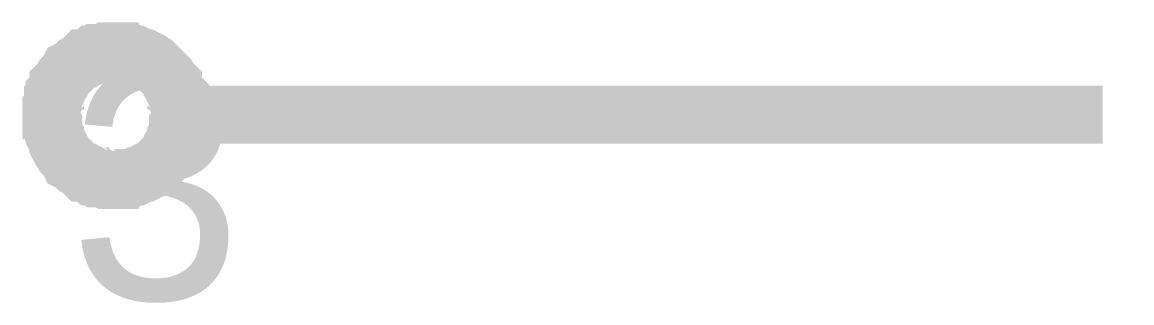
# Model space of a CAD drawing. Header units: inches. Extents: x 0 to 15, y 0 to 9.5.
# Drawn here: x 10.0805 to 10.3052, y 1.7619 to 1.8187 of the extents above; entities that cross this region are included whole.
import ezdxf

# ---------------------------------------------------------------- set-up
doc = ezdxf.new("R2010")
doc.units = ezdxf.units.IN
doc.header["$MEASUREMENT"] = 0
doc.layers.add('Sheet', color=255, linetype='Continuous')

msp = doc.modelspace()

# ---------------------------------------------------------------- linework, layer by layer
at = {"layer": 'Sheet'}
for points in [[(10.08638, 1.79998, 0.0118, 0.0118, 0), (10.08638, 1.80071, 0.0118, 0.0118, 0), (10.08638, 1.80145, 0.0118, 0.0118, 0), (10.08638, 1.80181, 0.0118, 0.0118, 0), (10.08675, 1.80255, 0.0118, 0.0118, 0), (10.08675, 1.80328, 0.0118, 0.0118, 0), (10.08712, 1.80365, 0.0118, 0.0118, 0), (10.08712, 1.80438, 0.0118, 0.0118, 0), (10.08749, 1.80475, 0.0118, 0.0118, 0), (10.08785, 1.80548, 0.0118, 0.0118, 0), (10.08785, 1.80622, 0.0118, 0.0118, 0), (10.08822, 1.80659, 0.0118, 0.0118, 0), (10.08859, 1.80695, 0.0118, 0.0118, 0), (10.08895, 1.80769, 0.0118, 0.0118, 0), (10.08932, 1.80806, 0.0118, 0.0118, 0), (10.08969, 1.80842, 0.0118, 0.0118, 0), (10.09005, 1.80916, 0.0118, 0.0118, 0), (10.09079, 1.80952, 0.0118, 0.0118, 0), (10.09116, 1.80989, 0.0118, 0.0118, 0), (10.09152, 1.81026, 0.0118, 0.0118, 0), (10.09226, 1.81063, 0.0118, 0.0118, 0), (10.09262, 1.81099, 0.0118, 0.0118, 0), (10.09299, 1.81136, 0.0118, 0.0118, 0), (10.09373, 1.81136, 0.0118, 0.0118, 0), (10.09446, 1.81173, 0.0118, 0.0118, 0), (10.09483, 1.81209, 0.0118, 0.0118, 0), (10.09556, 1.81209, 0.0118, 0.0118, 0), (10.09593, 1.81246, 0.0118, 0.0118, 0), (10.09666, 1.81246, 0.0118, 0.0118, 0), (10.0974, 1.81283, 0.0118, 0.0118, 0), (10.09776, 1.81283, 0.0118, 0.0118, 0), (10.0985, 1.81283, 0.0118, 0.0118, 0), (10.09923, 1.81283, 0.0118, 0.0118, 0)], [(10.09923, 1.81283, 0.0118, 0.0118, 0), (10.0985, 1.81283, 0.0118, 0.0118, 0), (10.09776, 1.81283, 0.0118, 0.0118, 0), (10.0974, 1.81283, 0.0118, 0.0118, 0), (10.09666, 1.81246, 0.0118, 0.0118, 0), (10.09593, 1.81246, 0.0118, 0.0118, 0), (10.09556, 1.81209, 0.0118, 0.0118, 0), (10.09483, 1.81209, 0.0118, 0.0118, 0), (10.09446, 1.81173, 0.0118, 0.0118, 0), (10.09373, 1.81136, 0.0118, 0.0118, 0), (10.09299, 1.81136, 0.0118, 0.0118, 0), (10.09262, 1.81099, 0.0118, 0.0118, 0), (10.09226, 1.81063, 0.0118, 0.0118, 0), (10.09152, 1.81026, 0.0118, 0.0118, 0), (10.09116, 1.80989, 0.0118, 0.0118, 0), (10.09079, 1.80952, 0.0118, 0.0118, 0), (10.09005, 1.80916, 0.0118, 0.0118, 0), (10.08969, 1.80842, 0.0118, 0.0118, 0), (10.08932, 1.80806, 0.0118, 0.0118, 0), (10.08895, 1.80769, 0.0118, 0.0118, 0), (10.08859, 1.80695, 0.0118, 0.0118, 0), (10.08822, 1.80659, 0.0118, 0.0118, 0), (10.08785, 1.80622, 0.0118, 0.0118, 0), (10.08785, 1.80548, 0.0118, 0.0118, 0), (10.08749, 1.80475, 0.0118, 0.0118, 0), (10.08712, 1.80438, 0.0118, 0.0118, 0), (10.08712, 1.80365, 0.0118, 0.0118, 0), (10.08675, 1.80328, 0.0118, 0.0118, 0), (10.08675, 1.80255, 0.0118, 0.0118, 0), (10.08638, 1.80181, 0.0118, 0.0118, 0), (10.08638, 1.80145, 0.0118, 0.0118, 0), (10.08638, 1.80071, 0.0118, 0.0118, 0), (10.08638, 1.79998, 0.0118, 0.0118, 0)], [(10.09923, 1.81283, 0.0118, 0.0118, 0), (10.09997, 1.81283, 0.0118, 0.0118, 0), (10.1007, 1.81283, 0.0118, 0.0118, 0), (10.10143, 1.81283, 0.0118, 0.0118, 0), (10.1018, 1.81246, 0.0118, 0.0118, 0), (10.10254, 1.81246, 0.0118, 0.0118, 0), (10.10327, 1.81209, 0.0118, 0.0118, 0), (10.10364, 1.81209, 0.0118, 0.0118, 0), (10.10437, 1.81173, 0.0118, 0.0118, 0), (10.1051, 1.81136, 0.0118, 0.0118, 0), (10.10547, 1.81136, 0.0118, 0.0118, 0), (10.10621, 1.81099, 0.0118, 0.0118, 0), (10.10657, 1.81063, 0.0118, 0.0118, 0), (10.10731, 1.81026, 0.0118, 0.0118, 0), (10.10767, 1.80989, 0.0118, 0.0118, 0), (10.10804, 1.80952, 0.0118, 0.0118, 0), (10.10841, 1.80916, 0.0118, 0.0118, 0), (10.10914, 1.80842, 0.0118, 0.0118, 0), (10.10951, 1.80806, 0.0118, 0.0118, 0), (10.10988, 1.80769, 0.0118, 0.0118, 0), (10.11024, 1.80695, 0.0118, 0.0118, 0), (10.11061, 1.80659, 0.0118, 0.0118, 0), (10.11098, 1.80622, 0.0118, 0.0118, 0), (10.11098, 1.80548, 0.0118, 0.0118, 0), (10.11134, 1.80475, 0.0118, 0.0118, 0), (10.11171, 1.80438, 0.0118, 0.0118, 0), (10.11171, 1.80365, 0.0118, 0.0118, 0), (10.11208, 1.80328, 0.0118, 0.0118, 0), (10.11208, 1.80255, 0.0118, 0.0118, 0), (10.11245, 1.80181, 0.0118, 0.0118, 0), (10.11245, 1.80145, 0.0118, 0.0118, 0), (10.11245, 1.80071, 0.0118, 0.0118, 0), (10.11245, 1.79998, 0.0118, 0.0118, 0)], [(10.11245, 1.79998, 0.0118, 0.0118, 0), (10.11245, 1.80071, 0.0118, 0.0118, 0), (10.11245, 1.80145, 0.0118, 0.0118, 0), (10.11245, 1.80181, 0.0118, 0.0118, 0), (10.11208, 1.80255, 0.0118, 0.0118, 0), (10.11208, 1.80328, 0.0118, 0.0118, 0), (10.11171, 1.80365, 0.0118, 0.0118, 0), (10.11171, 1.80438, 0.0118, 0.0118, 0), (10.11134, 1.80475, 0.0118, 0.0118, 0), (10.11098, 1.80548, 0.0118, 0.0118, 0), (10.11098, 1.80622, 0.0118, 0.0118, 0), (10.11061, 1.80659, 0.0118, 0.0118, 0), (10.11024, 1.80695, 0.0118, 0.0118, 0), (10.10988, 1.80769, 0.0118, 0.0118, 0), (10.10951, 1.80806, 0.0118, 0.0118, 0), (10.10914, 1.80842, 0.0118, 0.0118, 0), (10.10841, 1.80916, 0.0118, 0.0118, 0), (10.10804, 1.80952, 0.0118, 0.0118, 0), (10.10767, 1.80989, 0.0118, 0.0118, 0), (10.10731, 1.81026, 0.0118, 0.0118, 0), (10.10657, 1.81063, 0.0118, 0.0118, 0), (10.10621, 1.81099, 0.0118, 0.0118, 0), (10.10547, 1.81136, 0.0118, 0.0118, 0), (10.1051, 1.81136, 0.0118, 0.0118, 0), (10.10437, 1.81173, 0.0118, 0.0118, 0), (10.10364, 1.81209, 0.0118, 0.0118, 0), (10.10327, 1.81209, 0.0118, 0.0118, 0), (10.10254, 1.81246, 0.0118, 0.0118, 0), (10.1018, 1.81246, 0.0118, 0.0118, 0), (10.10143, 1.81283, 0.0118, 0.0118, 0), (10.1007, 1.81283, 0.0118, 0.0118, 0), (10.09997, 1.81283, 0.0118, 0.0118, 0), (10.09923, 1.81283, 0.0118, 0.0118, 0)], [(10.09923, 1.78676, 0.0118, 0.0118, 0), (10.0985, 1.78676, 0.0118, 0.0118, 0), (10.09776, 1.78676, 0.0118, 0.0118, 0), (10.0974, 1.78676, 0.0118, 0.0118, 0), (10.09666, 1.78713, 0.0118, 0.0118, 0), (10.09593, 1.78713, 0.0118, 0.0118, 0), (10.09556, 1.78749, 0.0118, 0.0118, 0), (10.09483, 1.78749, 0.0118, 0.0118, 0), (10.09446, 1.78786, 0.0118, 0.0118, 0), (10.09373, 1.78823, 0.0118, 0.0118, 0), (10.09299, 1.78823, 0.0118, 0.0118, 0), (10.09262, 1.78859, 0.0118, 0.0118, 0), (10.09226, 1.78896, 0.0118, 0.0118, 0), (10.09152, 1.78933, 0.0118, 0.0118, 0), (10.09116, 1.7897, 0.0118, 0.0118, 0), (10.09079, 1.79006, 0.0118, 0.0118, 0), (10.09005, 1.79043, 0.0118, 0.0118, 0), (10.08969, 1.79116, 0.0118, 0.0118, 0), (10.08932, 1.79153, 0.0118, 0.0118, 0), (10.08895, 1.7919, 0.0118, 0.0118, 0), (10.08859, 1.79263, 0.0118, 0.0118, 0), (10.08822, 1.793, 0.0118, 0.0118, 0), (10.08785, 1.79373, 0.0118, 0.0118, 0), (10.08785, 1.7941, 0.0118, 0.0118, 0), (10.08749, 1.79484, 0.0118, 0.0118, 0), (10.08712, 1.79557, 0.0118, 0.0118, 0), (10.08712, 1.79594, 0.0118, 0.0118, 0), (10.08675, 1.79667, 0.0118, 0.0118, 0), (10.08675, 1.79741, 0.0118, 0.0118, 0), (10.08638, 1.79777, 0.0118, 0.0118, 0), (10.08638, 1.79851, 0.0118, 0.0118, 0), (10.08638, 1.79924, 0.0118, 0.0118, 0), (10.08638, 1.79998, 0.0118, 0.0118, 0)], [(10.08638, 1.79998, 0.0118, 0.0118, 0), (10.08638, 1.79998, 0.0118, 0.0118, 0)], [(10.08638, 1.79998, 0.0118, 0.0118, 0), (10.08638, 1.79924, 0.0118, 0.0118, 0), (10.08638, 1.79851, 0.0118, 0.0118, 0), (10.08638, 1.79777, 0.0118, 0.0118, 0), (10.08675, 1.79741, 0.0118, 0.0118, 0), (10.08675, 1.79667, 0.0118, 0.0118, 0), (10.08712, 1.79594, 0.0118, 0.0118, 0), (10.08712, 1.79557, 0.0118, 0.0118, 0), (10.08749, 1.79484, 0.0118, 0.0118, 0), (10.08785, 1.7941, 0.0118, 0.0118, 0), (10.08785, 1.79373, 0.0118, 0.0118, 0), (10.08822, 1.793, 0.0118, 0.0118, 0), (10.08859, 1.79263, 0.0118, 0.0118, 0), (10.08895, 1.7919, 0.0118, 0.0118, 0), (10.08932, 1.79153, 0.0118, 0.0118, 0), (10.08969, 1.79116, 0.0118, 0.0118, 0), (10.09005, 1.79043, 0.0118, 0.0118, 0), (10.09079, 1.79006, 0.0118, 0.0118, 0), (10.09116, 1.7897, 0.0118, 0.0118, 0), (10.09152, 1.78933, 0.0118, 0.0118, 0), (10.09226, 1.78896, 0.0118, 0.0118, 0), (10.09262, 1.78859, 0.0118, 0.0118, 0), (10.09299, 1.78823, 0.0118, 0.0118, 0), (10.09373, 1.78823, 0.0118, 0.0118, 0), (10.09446, 1.78786, 0.0118, 0.0118, 0), (10.09483, 1.78749, 0.0118, 0.0118, 0), (10.09556, 1.78749, 0.0118, 0.0118, 0), (10.09593, 1.78713, 0.0118, 0.0118, 0), (10.09666, 1.78713, 0.0118, 0.0118, 0), (10.0974, 1.78676, 0.0118, 0.0118, 0), (10.09776, 1.78676, 0.0118, 0.0118, 0), (10.0985, 1.78676, 0.0118, 0.0118, 0), (10.09923, 1.78676, 0.0118, 0.0118, 0)], [(10.11245, 1.79998, 0.0118, 0.0118, 0), (10.11245, 1.79924, 0.0118, 0.0118, 0), (10.11245, 1.79851, 0.0118, 0.0118, 0), (10.11245, 1.79777, 0.0118, 0.0118, 0), (10.11208, 1.79741, 0.0118, 0.0118, 0), (10.11208, 1.79667, 0.0118, 0.0118, 0), (10.11171, 1.79594, 0.0118, 0.0118, 0), (10.11171, 1.79557, 0.0118, 0.0118, 0), (10.11134, 1.79484, 0.0118, 0.0118, 0), (10.11098, 1.7941, 0.0118, 0.0118, 0), (10.11098, 1.79373, 0.0118, 0.0118, 0), (10.11061, 1.793, 0.0118, 0.0118, 0), (10.11024, 1.79263, 0.0118, 0.0118, 0), (10.10988, 1.7919, 0.0118, 0.0118, 0), (10.10951, 1.79153, 0.0118, 0.0118, 0), (10.10914, 1.79116, 0.0118, 0.0118, 0), (10.10841, 1.79043, 0.0118, 0.0118, 0), (10.10804, 1.79006, 0.0118, 0.0118, 0), (10.10767, 1.7897, 0.0118, 0.0118, 0), (10.10731, 1.78933, 0.0118, 0.0118, 0), (10.10657, 1.78896, 0.0118, 0.0118, 0), (10.10621, 1.78859, 0.0118, 0.0118, 0), (10.10547, 1.78823, 0.0118, 0.0118, 0), (10.1051, 1.78823, 0.0118, 0.0118, 0), (10.10437, 1.78786, 0.0118, 0.0118, 0), (10.10364, 1.78749, 0.0118, 0.0118, 0), (10.10327, 1.78749, 0.0118, 0.0118, 0), (10.10254, 1.78713, 0.0118, 0.0118, 0), (10.1018, 1.78713, 0.0118, 0.0118, 0), (10.10143, 1.78676, 0.0118, 0.0118, 0), (10.1007, 1.78676, 0.0118, 0.0118, 0), (10.09997, 1.78676, 0.0118, 0.0118, 0), (10.09923, 1.78676, 0.0118, 0.0118, 0)], [(10.09923, 1.78676, 0.0118, 0.0118, 0), (10.09997, 1.78676, 0.0118, 0.0118, 0), (10.1007, 1.78676, 0.0118, 0.0118, 0), (10.10143, 1.78676, 0.0118, 0.0118, 0), (10.1018, 1.78713, 0.0118, 0.0118, 0), (10.10254, 1.78713, 0.0118, 0.0118, 0), (10.10327, 1.78749, 0.0118, 0.0118, 0), (10.10364, 1.78749, 0.0118, 0.0118, 0), (10.10437, 1.78786, 0.0118, 0.0118, 0), (10.1051, 1.78823, 0.0118, 0.0118, 0), (10.10547, 1.78823, 0.0118, 0.0118, 0), (10.10621, 1.78859, 0.0118, 0.0118, 0), (10.10657, 1.78896, 0.0118, 0.0118, 0), (10.10731, 1.78933, 0.0118, 0.0118, 0), (10.10767, 1.7897, 0.0118, 0.0118, 0), (10.10804, 1.79006, 0.0118, 0.0118, 0), (10.10841, 1.79043, 0.0118, 0.0118, 0), (10.10914, 1.79116, 0.0118, 0.0118, 0), (10.10951, 1.79153, 0.0118, 0.0118, 0), (10.10988, 1.7919, 0.0118, 0.0118, 0), (10.11024, 1.79263, 0.0118, 0.0118, 0), (10.11061, 1.793, 0.0118, 0.0118, 0), (10.11098, 1.79373, 0.0118, 0.0118, 0), (10.11098, 1.7941, 0.0118, 0.0118, 0), (10.11134, 1.79484, 0.0118, 0.0118, 0), (10.11171, 1.79557, 0.0118, 0.0118, 0), (10.11171, 1.79594, 0.0118, 0.0118, 0), (10.11208, 1.79667, 0.0118, 0.0118, 0), (10.11208, 1.79741, 0.0118, 0.0118, 0), (10.11245, 1.79777, 0.0118, 0.0118, 0), (10.11245, 1.79851, 0.0118, 0.0118, 0), (10.11245, 1.79924, 0.0118, 0.0118, 0), (10.11245, 1.79998, 0.0118, 0.0118, 0)], [(10.11245, 1.79998, 0.0118, 0.0118, 0), (10.11245, 1.79998, 0.0118, 0.0118, 0), (10.11245, 1.79998, 0.0118, 0.0118, 0), (10.11245, 1.79998, 0.0118, 0.0118, 0), (10.11245, 1.79998, 0.0118, 0.0118, 0), (10.11245, 1.79998, 0.0118, 0.0118, 0), (10.11245, 1.79998, 0.0118, 0.0118, 0), (10.11245, 1.79998, 0.0118, 0.0118, 0), (10.11245, 1.79998, 0.0118, 0.0118, 0), (10.11245, 1.79998, 0.0118, 0.0118, 0), (10.11245, 1.79998, 0.0118, 0.0118, 0), (10.11245, 1.79998, 0.0118, 0.0118, 0), (10.11245, 1.79998, 0.0118, 0.0118, 0), (10.11245, 1.79998, 0.0118, 0.0118, 0), (10.11245, 1.79998, 0.0118, 0.0118, 0), (10.11245, 1.79998, 0.0118, 0.0118, 0), (10.11245, 1.79998, 0.0118, 0.0118, 0), (10.11245, 1.79998, 0.0118, 0.0118, 0), (10.11245, 1.79998, 0.0118, 0.0118, 0), (10.11245, 1.79998, 0.0118, 0.0118, 0), (10.11245, 1.79998, 0.0118, 0.0118, 0), (10.11245, 1.79998, 0.0118, 0.0118, 0), (10.11245, 1.79998, 0.0118, 0.0118, 0), (10.11245, 1.79998, 0.0118, 0.0118, 0), (10.11245, 1.79998, 0.0118, 0.0118, 0), (10.11245, 1.79998, 0.0118, 0.0118, 0), (10.11245, 1.79998, 0.0118, 0.0118, 0), (10.11245, 1.79998, 0.0118, 0.0118, 0), (10.11245, 1.79998, 0.0118, 0.0118, 0), (10.11245, 1.79998, 0.0118, 0.0118, 0), (10.11245, 1.79998, 0.0118, 0.0118, 0), (10.11245, 1.79998, 0.0118, 0.0118, 0), (10.11245, 1.79998, 0.0118, 0.0118, 0)], [(10.11245, 1.79998, 0.0118, 0.0118, 0), (10.11245, 1.79998, 0.0118, 0.0118, 0)], [(10.19944, 1.79998, 0.0118, 0.0118, 0), (10.11428, 1.79998, 0.0118, 0.0118, 0)], [(10.19944, 1.79998, 0.0118, 0.0118, 0), (10.29929, 1.79998, 0.0118, 0.0118, 0)], [(10.19944, 1.79998, 0.0118, 0.0118, 0), (10.29929, 1.79998, 0.0118, 0.0118, 0)]]:
    msp.add_lwpolyline(points, format="xyseb", dxfattribs=at)

# ---------------------------------------------------------------- texts
msp.add_text('3', height=0.047, dxfattribs=at).set_placement((10.09005, 1.76252))

doc.saveas('drawing.dxf')
